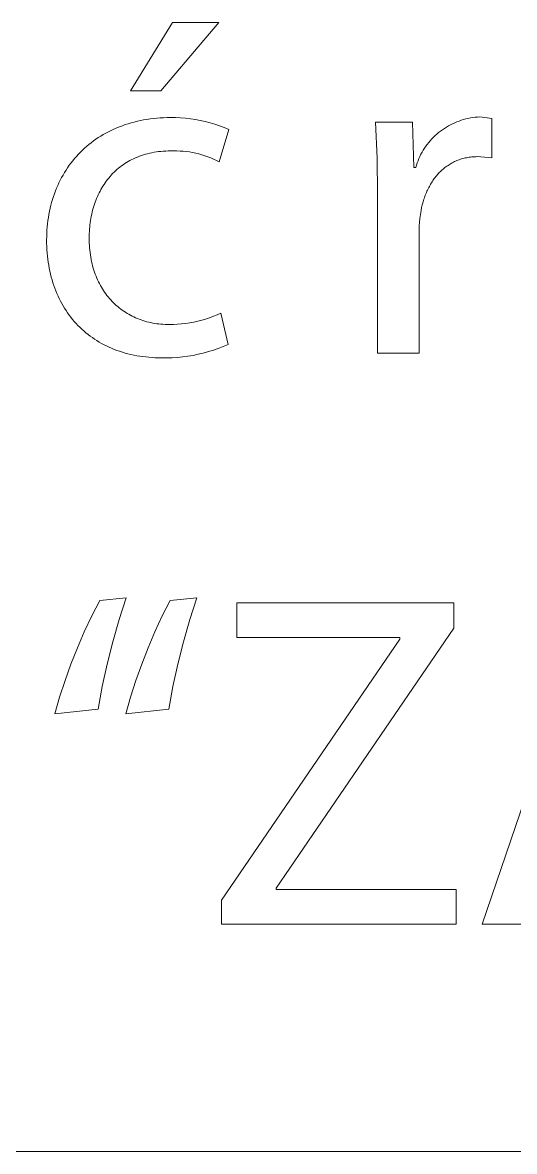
# Model space of a CAD drawing. Header units: millimetres. Extents: x -1246 to 2331, y -493 to 2006.
# Drawn here: x 1464.3 to 1501.2, y -492.9 to -408.1 of the extents above; entities that cross this region are included whole.
import ezdxf

# ---------------------------------------------------------------- set-up
doc = ezdxf.new("R2010")
doc.units = ezdxf.units.MM
doc.header["$MEASUREMENT"] = 0
doc.layers.add('Domyślny', color=7, linetype='Continuous', true_color=0x000000)

msp = doc.modelspace()

# ---------------------------------------------------------------- linework, layer by layer
at = {"layer": 'Domyślny', "color": 18, "lineweight": 15, "true_color": 0x000000}
for p, q in [((1472.406, -413.243), (1475.551, -408.121)), ((1479.03, -408.121), (1474.67, -413.243)), ((1475.551, -408.121), (1479.03, -408.121)), ((1474.67, -413.243), (1472.406, -413.243)), ((1475.145, -415.259), (1475.408, -415.256)), ((1475.408, -415.256), (1475.783, -415.259)), ((1497.911, -415.284), (1498.085, -415.256)), ((1498.085, -415.256), (1498.261, -415.234)), ((1498.261, -415.234), (1498.437, -415.218)), ((1498.437, -415.218), (1498.613, -415.209)), ((1498.613, -415.209), (1499.506, -415.316)), ((1471.153, -416.119), (1471.361, -416.028)), ((1471.361, -416.028), (1471.573, -415.942)), ((1471.573, -415.942), (1471.787, -415.861)), ((1471.787, -415.861), (1472.006, -415.785)), ((1472.006, -415.785), (1472.228, -415.714)), ((1472.228, -415.714), (1472.453, -415.647)), ((1472.453, -415.647), (1472.682, -415.586)), ((1472.682, -415.586), (1472.914, -415.53)), ((1472.914, -415.53), (1473.149, -415.478)), ((1473.149, -415.478), (1473.387, -415.432)), ((1473.387, -415.432), (1473.629, -415.392)), ((1473.629, -415.392), (1473.874, -415.356)), ((1473.874, -415.356), (1474.122, -415.326)), ((1474.122, -415.326), (1474.373, -415.301)), ((1474.373, -415.301), (1474.628, -415.281)), ((1474.628, -415.281), (1474.885, -415.267)), ((1474.885, -415.267), (1475.145, -415.259)), ((1475.783, -415.259), (1476.157, -415.275)), ((1476.157, -415.275), (1476.53, -415.304)), ((1476.53, -415.304), (1476.902, -415.345)), ((1476.902, -415.345), (1477.272, -415.4)), ((1477.272, -415.4), (1477.64, -415.468)), ((1477.64, -415.468), (1478.006, -415.548)), ((1478.006, -415.548), (1478.369, -415.641)), ((1478.369, -415.641), (1478.728, -415.747)), ((1478.728, -415.747), (1479.083, -415.865)), ((1479.083, -415.865), (1479.434, -415.995)), ((1479.434, -415.995), (1479.78, -416.138)), ((1490.915, -418.305), (1490.799, -415.602)), ((1490.799, -415.602), (1493.562, -415.602)), ((1493.562, -415.602), (1493.669, -418.997)), ((1495.808, -416.162), (1495.954, -416.062)), ((1495.954, -416.062), (1496.103, -415.967)), ((1496.103, -415.967), (1496.255, -415.878)), ((1496.255, -415.878), (1496.411, -415.793)), ((1496.411, -415.793), (1496.569, -415.714)), ((1496.569, -415.714), (1496.729, -415.641)), ((1496.729, -415.641), (1496.892, -415.573)), ((1496.892, -415.573), (1497.058, -415.51)), ((1497.058, -415.51), (1497.225, -415.453)), ((1497.225, -415.453), (1497.394, -415.402)), ((1497.394, -415.402), (1497.565, -415.357)), ((1497.565, -415.357), (1497.737, -415.317)), ((1497.737, -415.317), (1497.911, -415.284)), ((1499.506, -415.316), (1499.506, -418.282)), ((1469.624, -417.007), (1469.801, -416.88)), ((1469.801, -416.88), (1469.983, -416.758)), ((1469.983, -416.758), (1470.169, -416.64)), ((1470.169, -416.64), (1470.358, -416.527)), ((1470.358, -416.527), (1470.552, -416.418)), ((1470.552, -416.418), (1470.748, -416.314)), ((1470.748, -416.314), (1470.949, -416.214)), ((1470.949, -416.214), (1471.153, -416.119)), ((1479.78, -416.138), (1479.065, -418.58)), ((1494.893, -416.991), (1495.012, -416.859)), ((1495.012, -416.859), (1495.134, -416.732)), ((1495.134, -416.732), (1495.261, -416.609)), ((1495.261, -416.609), (1495.392, -416.49)), ((1495.392, -416.49), (1495.527, -416.376)), ((1495.527, -416.376), (1495.666, -416.267)), ((1495.666, -416.267), (1495.808, -416.162)), ((1468.639, -417.852), (1468.793, -417.701)), ((1468.793, -417.701), (1468.951, -417.554)), ((1468.951, -417.554), (1469.113, -417.411)), ((1469.113, -417.411), (1469.279, -417.272)), ((1469.279, -417.272), (1469.449, -417.137)), ((1469.449, -417.137), (1469.624, -417.007)), ((1474.684, -417.792), (1474.51, -417.811)), ((1474.861, -417.777), (1474.684, -417.792)), ((1475.041, -417.766), (1474.861, -417.777)), ((1475.223, -417.76), (1475.041, -417.766)), ((1475.408, -417.758), (1475.223, -417.76)), ((1475.645, -417.751), (1475.408, -417.758)), ((1475.882, -417.753), (1475.645, -417.751)), ((1476.119, -417.762), (1475.882, -417.753)), ((1476.355, -417.78), (1476.119, -417.762)), ((1476.591, -417.805), (1476.355, -417.78)), ((1494.284, -417.856), (1494.373, -417.704)), ((1494.373, -417.704), (1494.467, -417.554)), ((1494.467, -417.554), (1494.567, -417.408)), ((1494.567, -417.408), (1494.671, -417.265)), ((1494.671, -417.265), (1494.78, -417.126)), ((1494.78, -417.126), (1494.893, -416.991)), ((1467.932, -418.663), (1468.065, -418.494)), ((1468.065, -418.494), (1468.202, -418.327)), ((1468.202, -418.327), (1468.344, -418.165)), ((1468.344, -418.165), (1468.489, -418.006)), ((1468.489, -418.006), (1468.639, -417.852)), ((1472.098, -418.627), (1471.971, -418.708)), ((1472.228, -418.55), (1472.098, -418.627)), ((1472.36, -418.476), (1472.228, -418.55)), ((1472.496, -418.405), (1472.36, -418.476)), ((1472.634, -418.338), (1472.496, -418.405)), ((1472.775, -418.274), (1472.634, -418.338)), ((1472.919, -418.213), (1472.775, -418.274)), ((1473.065, -418.156), (1472.919, -418.213)), ((1473.215, -418.103), (1473.065, -418.156)), ((1473.367, -418.053), (1473.215, -418.103)), ((1473.522, -418.007), (1473.367, -418.053)), ((1473.68, -417.965), (1473.522, -418.007)), ((1473.84, -417.926), (1473.68, -417.965)), ((1474.003, -417.891), (1473.84, -417.926)), ((1474.169, -417.86), (1474.003, -417.891)), ((1474.338, -417.833), (1474.169, -417.86)), ((1474.51, -417.811), (1474.338, -417.833)), ((1476.826, -417.837), (1476.591, -417.805)), ((1477.059, -417.878), (1476.826, -417.837)), ((1477.291, -417.926), (1477.059, -417.878)), ((1477.522, -417.982), (1477.291, -417.926)), ((1477.75, -418.045), (1477.522, -417.982)), ((1477.976, -418.116), (1477.75, -418.045)), ((1478.2, -418.194), (1477.976, -418.116)), ((1478.421, -418.28), (1478.2, -418.194)), ((1478.639, -418.373), (1478.421, -418.28)), ((1478.854, -418.473), (1478.639, -418.373)), ((1479.065, -418.58), (1478.854, -418.473)), ((1490.942, -421.01), (1490.915, -418.305)), ((1493.919, -418.66), (1493.981, -418.494)), ((1493.981, -418.494), (1494.049, -418.331)), ((1494.049, -418.331), (1494.122, -418.17)), ((1494.122, -418.17), (1494.2, -418.012)), ((1494.2, -418.012), (1494.284, -417.856)), ((1496.549, -418.646), (1496.467, -418.692)), ((1496.632, -418.603), (1496.549, -418.646)), ((1496.717, -418.561), (1496.632, -418.603)), ((1496.802, -418.522), (1496.717, -418.561)), ((1496.889, -418.484), (1496.802, -418.522)), ((1496.977, -418.449), (1496.889, -418.484)), ((1497.066, -418.416), (1496.977, -418.449)), ((1497.156, -418.385), (1497.066, -418.416)), ((1497.247, -418.356), (1497.156, -418.385)), ((1497.34, -418.33), (1497.247, -418.356)), ((1497.433, -418.305), (1497.34, -418.33)), ((1497.527, -418.283), (1497.433, -418.305)), ((1497.623, -418.263), (1497.527, -418.283)), ((1497.719, -418.245), (1497.623, -418.263)), ((1497.817, -418.23), (1497.719, -418.245)), ((1497.915, -418.217), (1497.817, -418.23)), ((1498.015, -418.206), (1497.915, -418.217)), ((1498.115, -418.197), (1498.015, -418.206)), ((1498.217, -418.191), (1498.115, -418.197)), ((1498.319, -418.188), (1498.217, -418.191)), ((1498.422, -418.187), (1498.319, -418.188)), ((1499.506, -418.282), (1498.422, -418.187)), ((1467.334, -419.566), (1467.444, -419.379)), ((1467.444, -419.379), (1467.56, -419.195)), ((1467.56, -419.195), (1467.68, -419.014)), ((1467.68, -419.014), (1467.804, -418.837)), ((1467.804, -418.837), (1467.932, -418.663)), ((1471.06, -419.462), (1470.959, -419.569)), ((1471.164, -419.357), (1471.06, -419.462)), ((1471.27, -419.256), (1471.164, -419.357)), ((1471.38, -419.157), (1471.27, -419.256)), ((1471.493, -419.061), (1471.38, -419.157)), ((1471.608, -418.968), (1471.493, -419.061)), ((1471.726, -418.878), (1471.608, -418.968)), ((1471.847, -418.792), (1471.726, -418.878)), ((1471.971, -418.708), (1471.847, -418.792)), ((1493.669, -418.997), (1493.812, -418.997)), ((1493.812, -418.997), (1493.863, -418.827)), ((1493.863, -418.827), (1493.919, -418.66)), ((1495.511, -419.456), (1495.446, -419.527)), ((1495.577, -419.386), (1495.511, -419.456)), ((1495.644, -419.318), (1495.577, -419.386)), ((1495.712, -419.252), (1495.644, -419.318)), ((1495.782, -419.188), (1495.712, -419.252)), ((1495.853, -419.125), (1495.782, -419.188)), ((1495.926, -419.064), (1495.853, -419.125)), ((1495.999, -419.005), (1495.926, -419.064)), ((1496.074, -418.948), (1495.999, -419.005)), ((1496.15, -418.893), (1496.074, -418.948)), ((1496.228, -418.84), (1496.15, -418.893)), ((1496.306, -418.788), (1496.228, -418.84)), ((1496.386, -418.739), (1496.306, -418.788)), ((1496.467, -418.692), (1496.386, -418.739)), ((1466.936, -420.349), (1467.028, -420.148)), ((1467.028, -420.148), (1467.125, -419.951)), ((1467.125, -419.951), (1467.227, -419.757)), ((1467.227, -419.757), (1467.334, -419.566)), ((1470.414, -420.266), (1470.334, -420.391)), ((1470.498, -420.144), (1470.414, -420.266)), ((1470.584, -420.024), (1470.498, -420.144)), ((1470.673, -419.906), (1470.584, -420.024)), ((1470.766, -419.791), (1470.673, -419.906)), ((1470.861, -419.679), (1470.766, -419.791)), ((1470.959, -419.569), (1470.861, -419.679)), ((1494.877, -420.329), (1494.828, -420.417)), ((1494.927, -420.242), (1494.877, -420.329)), ((1494.979, -420.156), (1494.927, -420.242)), ((1495.033, -420.072), (1494.979, -420.156)), ((1495.088, -419.989), (1495.033, -420.072)), ((1495.144, -419.908), (1495.088, -419.989)), ((1495.202, -419.829), (1495.144, -419.908)), ((1495.261, -419.751), (1495.202, -419.829)), ((1495.321, -419.675), (1495.261, -419.751)), ((1495.383, -419.6), (1495.321, -419.675)), ((1495.446, -419.527), (1495.383, -419.6)), ((1466.544, -421.397), (1466.612, -421.181)), ((1466.612, -421.181), (1466.686, -420.969)), ((1466.686, -420.969), (1466.765, -420.759)), ((1466.765, -420.759), (1466.848, -420.552)), ((1466.848, -420.552), (1466.936, -420.349)), ((1469.913, -421.187), (1469.854, -421.327)), ((1469.976, -421.049), (1469.913, -421.187)), ((1470.042, -420.913), (1469.976, -421.049)), ((1470.11, -420.779), (1470.042, -420.913)), ((1470.182, -420.647), (1470.11, -420.779)), ((1470.256, -420.518), (1470.182, -420.647)), ((1470.334, -420.391), (1470.256, -420.518)), ((1490.942, -432.934), (1490.942, -421.01)), ((1494.488, -421.176), (1494.453, -421.277)), ((1494.525, -421.076), (1494.488, -421.176)), ((1494.564, -420.978), (1494.525, -421.076)), ((1494.604, -420.881), (1494.564, -420.978)), ((1494.646, -420.786), (1494.604, -420.881)), ((1494.689, -420.692), (1494.646, -420.786)), ((1494.734, -420.599), (1494.689, -420.692)), ((1494.78, -420.507), (1494.734, -420.599)), ((1494.828, -420.417), (1494.78, -420.507)), ((1466.366, -422.061), (1466.421, -421.837)), ((1466.421, -421.837), (1466.48, -421.616)), ((1466.48, -421.616), (1466.544, -421.397)), ((1469.645, -421.905), (1469.6, -422.055)), ((1469.693, -421.758), (1469.645, -421.905)), ((1469.743, -421.612), (1469.693, -421.758)), ((1469.797, -421.468), (1469.743, -421.612)), ((1469.854, -421.327), (1469.797, -421.468)), ((1494.249, -422.015), (1494.206, -422.237)), ((1494.299, -421.799), (1494.249, -422.015)), ((1494.356, -421.586), (1494.299, -421.799)), ((1494.419, -421.379), (1494.356, -421.586)), ((1494.453, -421.277), (1494.419, -421.379)), ((1466.2, -422.983), (1466.234, -422.749)), ((1466.234, -422.749), (1466.273, -422.517)), ((1466.273, -422.517), (1466.317, -422.288)), ((1466.317, -422.288), (1466.366, -422.061)), ((1469.423, -422.825), (1469.397, -422.984)), ((1469.452, -422.668), (1469.423, -422.825)), ((1469.485, -422.512), (1469.452, -422.668)), ((1469.52, -422.358), (1469.485, -422.512)), ((1469.559, -422.206), (1469.52, -422.358)), ((1469.6, -422.055), (1469.559, -422.206)), ((1494.119, -422.82), (1494.09, -423.113)), ((1494.157, -422.527), (1494.119, -422.82)), ((1494.206, -422.237), (1494.157, -422.527)), ((1466.116, -423.946), (1466.129, -423.702)), ((1466.129, -423.702), (1466.147, -423.46)), ((1466.147, -423.46), (1466.171, -423.22)), ((1466.171, -423.22), (1466.2, -422.983)), ((1469.322, -423.631), (1469.311, -423.796)), ((1469.336, -423.467), (1469.322, -423.631)), ((1469.353, -423.305), (1469.336, -423.467)), ((1469.373, -423.144), (1469.353, -423.305)), ((1469.397, -422.984), (1469.373, -423.144)), ((1494.071, -423.407), (1494.063, -423.702)), ((1494.063, -423.702), (1494.063, -432.934)), ((1494.09, -423.113), (1494.071, -423.407)), ((1466.105, -424.44), (1466.108, -424.192)), ((1466.107, -424.688), (1466.105, -424.44)), ((1466.108, -424.192), (1466.116, -423.946)), ((1469.299, -424.129), (1469.297, -424.297)), ((1469.297, -424.297), (1469.299, -424.485)), ((1469.304, -423.962), (1469.299, -424.129)), ((1469.299, -424.485), (1469.305, -424.669)), ((1469.311, -423.796), (1469.304, -423.962)), ((1466.115, -424.932), (1466.107, -424.688)), ((1466.127, -425.174), (1466.115, -424.932)), ((1466.144, -425.413), (1466.127, -425.174)), ((1466.166, -425.65), (1466.144, -425.413)), ((1469.305, -424.669), (1469.314, -424.852)), ((1469.314, -424.852), (1469.327, -425.032)), ((1469.327, -425.032), (1469.344, -425.21)), ((1469.344, -425.21), (1469.364, -425.385)), ((1469.364, -425.385), (1469.387, -425.558)), ((1466.193, -425.884), (1466.166, -425.65)), ((1466.225, -426.115), (1466.193, -425.884)), ((1466.261, -426.343), (1466.225, -426.115)), ((1469.387, -425.558), (1469.415, -425.729)), ((1469.415, -425.729), (1469.445, -425.897)), ((1469.445, -425.897), (1469.479, -426.063)), ((1469.479, -426.063), (1469.517, -426.226)), ((1469.517, -426.226), (1469.557, -426.387)), ((1466.302, -426.568), (1466.261, -426.343)), ((1466.348, -426.79), (1466.302, -426.568)), ((1466.398, -427.009), (1466.348, -426.79)), ((1466.453, -427.226), (1466.398, -427.009)), ((1469.557, -426.387), (1469.602, -426.546)), ((1469.602, -426.546), (1469.649, -426.701)), ((1469.649, -426.701), (1469.699, -426.855)), ((1469.699, -426.855), (1469.753, -427.005)), ((1469.753, -427.005), (1469.81, -427.154)), ((1466.512, -427.439), (1466.453, -427.226)), ((1466.576, -427.649), (1466.512, -427.439)), ((1466.644, -427.856), (1466.576, -427.649)), ((1466.717, -428.06), (1466.644, -427.856)), ((1469.81, -427.154), (1469.87, -427.299)), ((1469.87, -427.299), (1469.933, -427.442)), ((1469.933, -427.442), (1469.999, -427.582)), ((1469.999, -427.582), (1470.068, -427.72)), ((1470.068, -427.72), (1470.14, -427.854)), ((1470.14, -427.854), (1470.215, -427.986)), ((1466.794, -428.26), (1466.717, -428.06)), ((1466.876, -428.457), (1466.794, -428.26)), ((1466.962, -428.651), (1466.876, -428.457)), ((1467.052, -428.842), (1466.962, -428.651)), ((1470.215, -427.986), (1470.293, -428.116)), ((1470.293, -428.116), (1470.374, -428.242)), ((1470.374, -428.242), (1470.457, -428.366)), ((1470.457, -428.366), (1470.543, -428.487)), ((1470.543, -428.487), (1470.632, -428.605)), ((1470.632, -428.605), (1470.724, -428.72)), ((1470.724, -428.72), (1470.818, -428.833)), ((1467.147, -429.029), (1467.052, -428.842)), ((1467.245, -429.213), (1467.147, -429.029)), ((1467.348, -429.394), (1467.245, -429.213)), ((1467.455, -429.57), (1467.348, -429.394)), ((1467.567, -429.744), (1467.455, -429.57)), ((1470.818, -428.833), (1470.915, -428.942)), ((1470.915, -428.942), (1471.014, -429.049)), ((1471.014, -429.049), (1471.116, -429.153)), ((1471.116, -429.153), (1471.22, -429.253)), ((1471.22, -429.253), (1471.327, -429.351)), ((1471.327, -429.351), (1471.437, -429.446)), ((1471.437, -429.446), (1471.548, -429.537)), ((1471.548, -429.537), (1471.662, -429.626)), ((1471.662, -429.626), (1471.778, -429.711)), ((1467.682, -429.913), (1467.567, -429.744)), ((1467.801, -430.079), (1467.682, -429.913)), ((1467.925, -430.242), (1467.801, -430.079)), ((1468.052, -430.4), (1467.925, -430.242)), ((1468.183, -430.555), (1468.052, -430.4)), ((1471.778, -429.711), (1471.897, -429.794)), ((1471.897, -429.794), (1472.017, -429.873)), ((1472.017, -429.873), (1472.14, -429.949)), ((1472.14, -429.949), (1472.265, -430.023)), ((1472.265, -430.023), (1472.392, -430.092)), ((1472.392, -430.092), (1472.521, -430.159)), ((1472.521, -430.159), (1472.652, -430.223)), ((1472.652, -430.223), (1472.786, -430.283)), ((1472.786, -430.283), (1472.921, -430.34)), ((1472.921, -430.34), (1473.058, -430.393)), ((1473.058, -430.393), (1473.196, -430.444)), ((1473.196, -430.444), (1473.337, -430.491)), ((1473.337, -430.491), (1473.479, -430.534)), ((1477.446, -430.541), (1477.744, -430.464)), ((1477.744, -430.464), (1478.039, -430.378)), ((1478.039, -430.378), (1478.331, -430.281)), ((1478.331, -430.281), (1478.619, -430.174)), ((1478.619, -430.174), (1478.904, -430.058)), ((1478.904, -430.058), (1479.184, -429.932)), ((1479.184, -429.932), (1479.72, -432.279)), ((1468.318, -430.706), (1468.183, -430.555)), ((1468.458, -430.854), (1468.318, -430.706)), ((1468.6, -430.997), (1468.458, -430.854)), ((1468.747, -431.136), (1468.6, -430.997)), ((1468.898, -431.272), (1468.747, -431.136)), ((1469.052, -431.403), (1468.898, -431.272)), ((1473.479, -430.534), (1473.624, -430.575)), ((1473.624, -430.575), (1473.769, -430.612)), ((1473.769, -430.612), (1473.917, -430.645)), ((1473.917, -430.645), (1474.066, -430.675)), ((1474.066, -430.675), (1474.217, -430.702)), ((1474.217, -430.702), (1474.369, -430.725)), ((1474.369, -430.725), (1474.523, -430.745)), ((1474.523, -430.745), (1474.678, -430.761)), ((1474.678, -430.761), (1474.835, -430.773)), ((1474.835, -430.773), (1474.993, -430.782)), ((1474.993, -430.782), (1475.152, -430.788)), ((1475.152, -430.788), (1475.313, -430.79)), ((1475.313, -430.79), (1475.62, -430.785)), ((1475.62, -430.785), (1475.928, -430.771)), ((1475.928, -430.771), (1476.234, -430.745)), ((1476.234, -430.745), (1476.539, -430.71)), ((1476.539, -430.71), (1476.844, -430.664)), ((1476.844, -430.664), (1477.146, -430.608)), ((1477.146, -430.608), (1477.446, -430.541)), ((1469.21, -431.531), (1469.052, -431.403)), ((1469.371, -431.654), (1469.21, -431.531)), ((1469.536, -431.773), (1469.371, -431.654)), ((1469.705, -431.888), (1469.536, -431.773)), ((1469.878, -431.999), (1469.705, -431.888)), ((1470.053, -432.106), (1469.878, -431.999)), ((1470.233, -432.208), (1470.053, -432.106)), ((1470.416, -432.306), (1470.233, -432.208)), ((1470.602, -432.4), (1470.416, -432.306)), ((1470.791, -432.489), (1470.602, -432.4)), ((1470.984, -432.573), (1470.791, -432.489)), ((1471.181, -432.654), (1470.984, -432.573)), ((1471.38, -432.729), (1471.181, -432.654)), ((1471.583, -432.8), (1471.38, -432.729)), ((1471.789, -432.867), (1471.583, -432.8)), ((1471.998, -432.929), (1471.789, -432.867)), ((1472.21, -432.986), (1471.998, -432.929)), ((1472.425, -433.038), (1472.21, -432.986)), ((1472.644, -433.086), (1472.425, -433.038)), ((1477.48, -433.023), (1477.094, -433.102)), ((1477.864, -432.931), (1477.48, -433.023)), ((1478.243, -432.826), (1477.864, -432.931)), ((1478.62, -432.709), (1478.243, -432.826)), ((1478.991, -432.578), (1478.62, -432.709)), ((1479.358, -432.434), (1478.991, -432.578)), ((1479.72, -432.279), (1479.358, -432.434)), ((1494.063, -432.934), (1490.942, -432.934)), ((1472.865, -433.128), (1472.644, -433.086)), ((1473.09, -433.166), (1472.865, -433.128)), ((1473.317, -433.199), (1473.09, -433.166)), ((1473.547, -433.227), (1473.317, -433.199)), ((1473.78, -433.25), (1473.547, -433.227)), ((1474.016, -433.268), (1473.78, -433.25)), ((1474.255, -433.281), (1474.016, -433.268)), ((1474.497, -433.289), (1474.255, -433.281)), ((1474.741, -433.291), (1474.497, -433.289)), ((1475.135, -433.293), (1474.741, -433.291)), ((1475.529, -433.282), (1475.135, -433.293)), ((1475.923, -433.257), (1475.529, -433.282)), ((1476.315, -433.219), (1475.923, -433.257)), ((1476.705, -433.167), (1476.315, -433.219)), ((1477.094, -433.102), (1476.705, -433.167)), ((1469.49, -452.668), (1470.085, -451.498)), ((1470.085, -451.498), (1472.086, -451.295)), ((1472.086, -451.295), (1471.546, -452.939)), ((1474.784, -452.668), (1475.374, -451.498)), ((1475.374, -451.498), (1477.387, -451.295)), ((1477.387, -451.295), (1476.85, -452.939)), ((1480.372, -454.296), (1480.372, -451.687)), ((1480.372, -451.687), (1496.656, -451.687)), ((1496.656, -451.687), (1496.656, -453.581)), ((1498.788, -475.815), (1507.007, -451.681)), ((1468.932, -453.856), (1469.49, -452.668)), ((1471.546, -452.939), (1471.064, -454.6)), ((1474.232, -453.856), (1474.784, -452.668)), ((1476.85, -452.939), (1476.37, -454.6)), ((1468.411, -455.061), (1468.932, -453.856)), ((1473.718, -455.061), (1474.232, -453.856)), ((1496.656, -453.581), (1483.338, -473.093)), ((1467.928, -456.282), (1468.411, -455.061)), ((1471.064, -454.6), (1470.64, -456.277)), ((1473.242, -456.282), (1473.718, -455.061)), ((1476.37, -454.6), (1475.948, -456.277)), ((1479.217, -473.998), (1492.606, -454.403)), ((1492.606, -454.296), (1480.372, -454.296)), ((1492.606, -454.403), (1492.606, -454.296)), ((1467.484, -457.517), (1467.928, -456.282)), ((1470.64, -456.277), (1470.273, -457.967)), ((1472.805, -457.518), (1473.242, -456.282)), ((1475.948, -456.277), (1475.584, -457.967)), ((1467.079, -458.766), (1467.484, -457.517)), ((1472.408, -458.766), (1472.805, -457.518)), ((1470.273, -457.967), (1469.966, -459.669)), ((1475.584, -457.967), (1475.278, -459.669)), ((1466.714, -460.027), (1467.079, -458.766)), ((1472.05, -460.027), (1472.408, -458.766)), ((1469.966, -459.669), (1466.714, -460.027)), ((1475.278, -459.669), (1472.05, -460.027)), ((1483.338, -473.093), (1483.338, -473.212)), ((1483.338, -473.212), (1496.835, -473.212)), ((1496.835, -473.212), (1496.835, -475.809)), ((1479.217, -475.809), (1479.217, -473.998)), ((1496.835, -475.809), (1479.217, -475.809)), ((1502.028, -475.815), (1498.788, -475.815)), ((2327.489, -492.867), (-1246.359, -492.867)), ((2327.489, -492.867), (979.014, -492.867))]:
    msp.add_line(p, q, dxfattribs=at)

doc.saveas('drawing.dxf')
